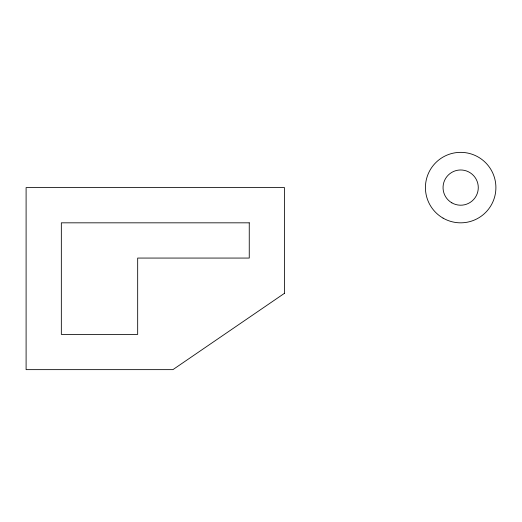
<?xml version="1.0" encoding="UTF-8"?>
<svg xmlns="http://www.w3.org/2000/svg" width="522" height="522" viewBox="0 0 522 522"><rect width="100%" height="100%" fill="white"/><g stroke="black" fill="none" stroke-linecap="round" stroke-linejoin="round"><path stroke-width="0.78" d="M284.49 293.299L172.912 369.641L26.1 369.641L26.1 187.594L284.49 187.594L284.49 293.299M249.255 222.829L61.335 222.829L61.335 334.406L137.677 334.406L137.677 258.064L249.255 258.064L249.255 222.829M443.047 218.111A35.235 35.235 0 0 0 495.9 187.594A35.235 35.235 0 0 0 443.047 157.076A35.235 35.235 0 0 0 443.047 218.111M451.856 202.849A17.617 17.617 0 0 0 478.282 187.594A17.617 17.617 0 0 0 451.856 172.338A17.617 17.617 0 0 0 451.856 202.849"/></g></svg>
